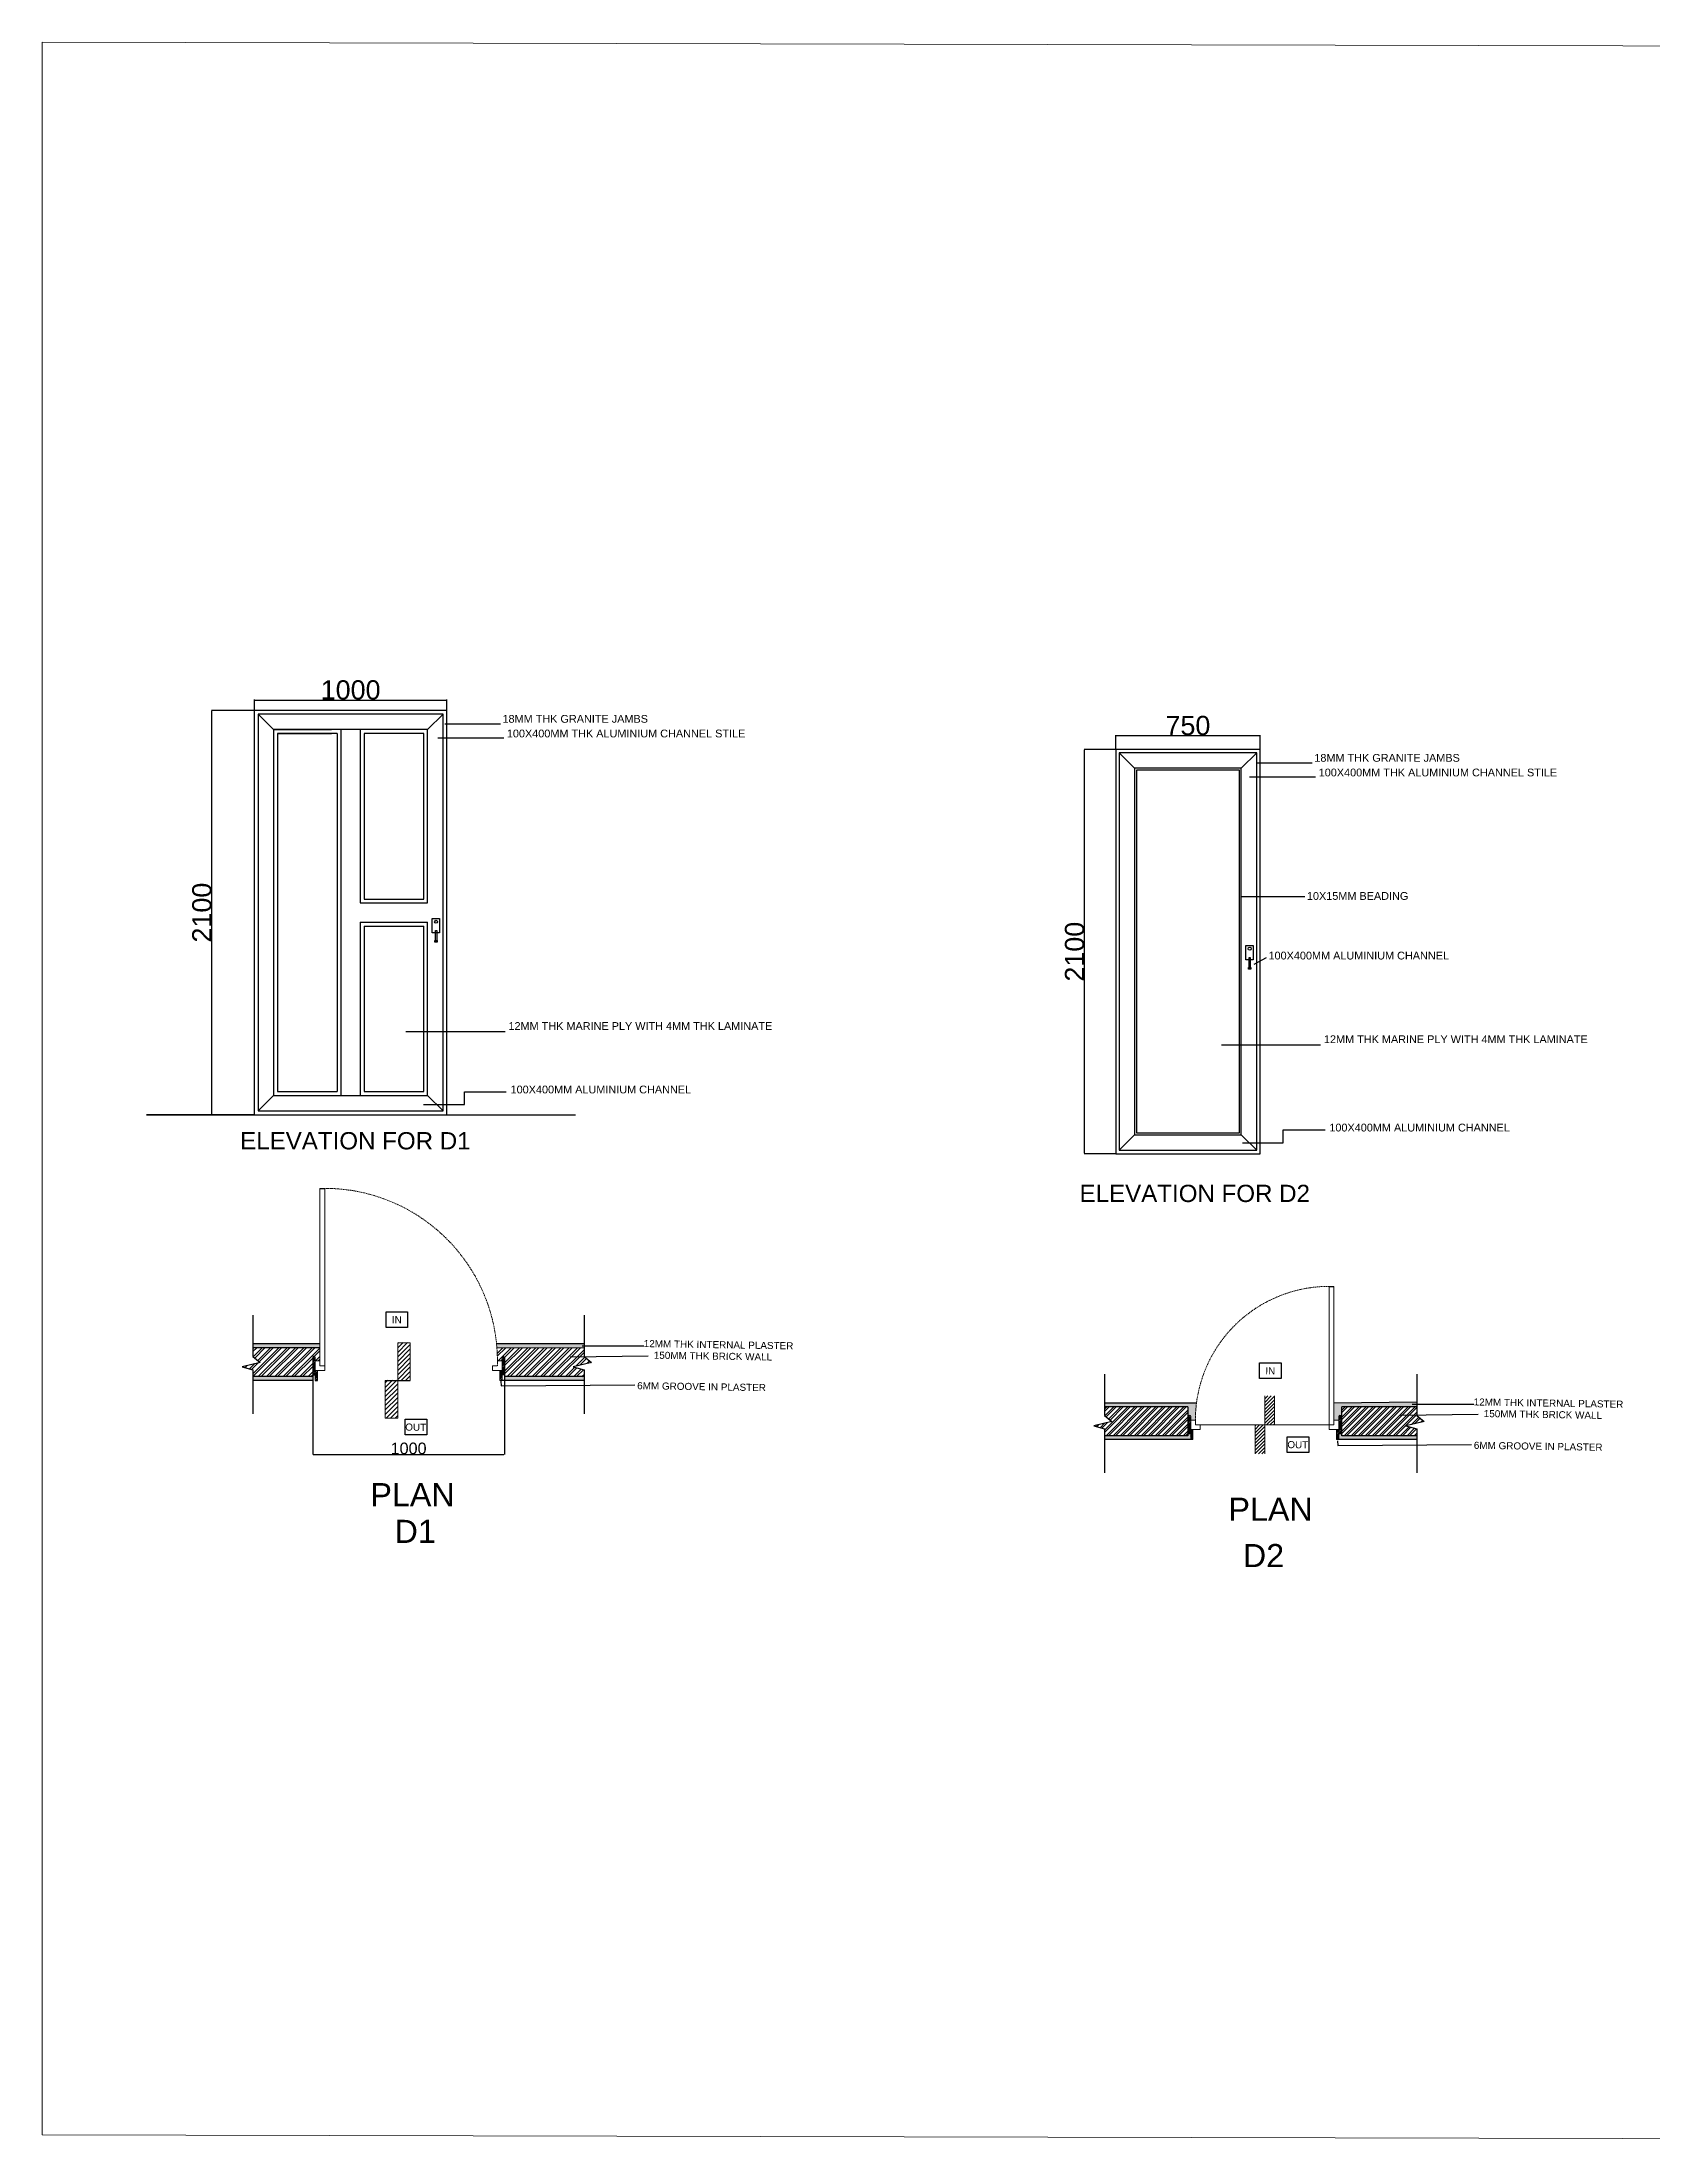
# Model space of a CAD drawing. Header units: millimetres. Extents: x -1932176 to 78768, y -1967 to 1266654.
# Drawn here: x -253429 to -245063, y 431107 to 442014 of the extents above; entities that cross this region are included whole.
import ezdxf

# ---------------------------------------------------------------- set-up
doc = ezdxf.new("R2010")
doc.units = ezdxf.units.MM
doc.linetypes.add('DASHED2', pattern=[9.525, 6.35, -3.175])
for name, color, linetype, lineweight in [('DOOR', 7, 'Continuous', 20), ('LEVEL', 252, 'Continuous', 13), ('SHEET', 7, 'Continuous', 13)]:
    doc.layers.add(name, color=color, linetype=linetype, lineweight=lineweight)
doc.styles.get("Standard").update_dxf_attribs({"font": 'arial.ttf'})
doc.dimstyles.new('ISO-25', dxfattribs={"dimtxt": 150, "dimasz": 2.5, "dimexe": 1.25, "dimexo": 0.625, "dimtad": 1, "dimtxsty": 'Standard', "dimcen": 2.5, "dimadec": 0, "dimazin": 0, "dimtfac": 1, "dimtmove": 0, "dimatfit": 3, "dimfxl": 1, "dimarcsym": 0})

# ---------------------------------------------------------------- blocks, each defined once
blk = doc.blocks.new('*D539')
at = {"color": 0, "lineweight": -2, "ltscale": 30, "transparency": 16777216}
for p, q in [((-252022, 435061), (-252022, 434677)), ((-251027, 435061), (-251027, 434677)), ((-252020, 434678), (-251030, 434678))]:
    blk.add_line(p, q, dxfattribs=at)
at = {"color": 0, "ltscale": 30, "transparency": 16777216}
for points in [[(-252020, 434678), (-252020, 434677), (-252022, 434678)], [(-251030, 434678), (-251030, 434677), (-251027, 434678)]]:
    blk.add_solid(points, dxfattribs=at)
at = {"layer": 'Defpoints', "color": 0, "ltscale": 30, "transparency": 16777216}
for p in [(-252022, 435062), (-251027, 435062), (-251027, 434678)]:
    blk.add_point(p, dxfattribs=at)
at = {"color": 0, "ltscale": 30, "transparency": 16777216, "insert": (-251525, 434709), "char_height": 60, "attachment_point": 5}
blk.add_mtext('1000', dxfattribs=at)
blk = doc.blocks.new('*D540')
at = {"color": 0, "lineweight": -2, "ltscale": 30, "transparency": 16777216}
for p, q in [((-247853, 438339), (-248016, 438339)), ((-248015, 436242), (-248015, 438337)), ((-247853, 436239), (-248016, 436239))]:
    blk.add_line(p, q, dxfattribs=at)
at = {"color": 0, "ltscale": 30, "transparency": 16777216}
for points in [[(-248015, 438337), (-248014, 438337), (-248015, 438339)], [(-248015, 436242), (-248014, 436242), (-248015, 436239)]]:
    blk.add_solid(points, dxfattribs=at)
at = {"layer": 'Defpoints', "color": 0, "ltscale": 30, "transparency": 16777216}
for p in [(-248015, 438339), (-247853, 438339), (-247853, 436239)]:
    blk.add_point(p, dxfattribs=at)
at = {"color": 0, "ltscale": 30, "transparency": 16777216, "insert": (-248066, 437289), "char_height": 100, "attachment_point": 5, "rotation": 90}
blk.add_mtext('2100', dxfattribs=at)
blk = doc.blocks.new('*D541')
at = {"color": 0, "lineweight": -2, "ltscale": 30, "transparency": 16777216}
for p, q in [((-252327, 438542), (-252548, 438542)), ((-252546, 436445), (-252546, 438540)), ((-252327, 436442), (-252548, 436442))]:
    blk.add_line(p, q, dxfattribs=at)
at = {"color": 0, "ltscale": 30, "transparency": 16777216}
for points in [[(-252547, 438540), (-252546, 438540), (-252546, 438542)], [(-252547, 436445), (-252546, 436445), (-252546, 436442)]]:
    blk.add_solid(points, dxfattribs=at)
at = {"layer": 'Defpoints', "color": 0, "ltscale": 30, "transparency": 16777216}
for p in [(-252546, 438542), (-252326, 438542), (-252326, 436442)]:
    blk.add_point(p, dxfattribs=at)
at = {"color": 0, "ltscale": 30, "transparency": 16777216, "insert": (-252598, 437492), "char_height": 100, "attachment_point": 5, "rotation": 90}
blk.add_mtext('2100', dxfattribs=at)
blk = doc.blocks.new('*D542')
at = {"color": 0, "lineweight": -2, "ltscale": 30, "transparency": 16777216}
for p, q in [((-252326, 438543), (-252326, 438598)), ((-252324, 438596), (-251329, 438596)), ((-251326, 438543), (-251326, 438598))]:
    blk.add_line(p, q, dxfattribs=at)
at = {"color": 0, "ltscale": 30, "transparency": 16777216}
for points in [[(-252324, 438597), (-252324, 438596), (-252326, 438596)], [(-251329, 438597), (-251329, 438596), (-251326, 438596)]]:
    blk.add_solid(points, dxfattribs=at)
at = {"layer": 'Defpoints', "color": 0, "ltscale": 30, "transparency": 16777216}
for p in [(-251326, 438596), (-252326, 438542), (-251326, 438542)]:
    blk.add_point(p, dxfattribs=at)
at = {"color": 0, "ltscale": 30, "transparency": 16777216, "insert": (-251826, 438648), "char_height": 100, "attachment_point": 5}
blk.add_mtext('1000', dxfattribs=at)
blk = doc.blocks.new('*D543')
at = {"color": 0, "lineweight": -2, "ltscale": 30, "transparency": 16777216}
for p, q in [((-247853, 438340), (-247853, 438413)), ((-247850, 438411), (-247105, 438411)), ((-247103, 438340), (-247103, 438413))]:
    blk.add_line(p, q, dxfattribs=at)
at = {"color": 0, "ltscale": 30, "transparency": 16777216}
for points in [[(-247850, 438412), (-247850, 438411), (-247853, 438411)], [(-247105, 438412), (-247105, 438411), (-247103, 438411)]]:
    blk.add_solid(points, dxfattribs=at)
at = {"layer": 'Defpoints', "color": 0, "ltscale": 30, "transparency": 16777216}
for p in [(-247853, 438339), (-247103, 438411), (-247103, 438339)]:
    blk.add_point(p, dxfattribs=at)
at = {"color": 0, "ltscale": 30, "transparency": 16777216, "insert": (-247478, 438463), "char_height": 100, "attachment_point": 5}
blk.add_mtext('750', dxfattribs=at)

msp = doc.modelspace()

# ---------------------------------------------------------------- hatches: boundary and pattern name
at = {"ltscale": 30}
h = msp.add_hatch(dxfattribs=at)
h.set_pattern_fill('ANSI32', color=252, scale=3.2)
h.set_pattern_definition([(45, (-643129.38, -441.807), (-21.5526147, 21.5526147), []), (45, (-643115.012, -441.807), (-21.5526147, 21.5526147), [])])
h.paths.add_polyline_path([(-252022.40602, 435183.03038, -1), (-252010.40602, 435183.03038), (-252010.40602, 435163.83165), (-251985.40602, 435163.83165), (-251985.40602, 435231.96978), (-252333.89683, 435231.96978), (-252333.89683, 435186.81322), (-252295.53613, 435155.57212), (-252390.0165, 435132.97122), (-252333.89683, 435117.0187), (-252333.89683, 435081.96978), (-252022.48843, 435081.96978)])
h.paths.add_polyline_path([(-250575.66881, 435155.57212), (-250614.02951, 435186.81322), (-250614.02951, 435231.96978), (-251066.31012, 435229.88023, -0.0184361486), (-251063.83153, 435163.83165), (-251039.22142, 435163.83165), (-251039.22142, 435183.03038), (-251027.22142, 435183.03038), (-251027.22142, 435092.0577), (-251027.26144, 435081.96978), (-250614.02951, 435081.96978), (-250614.02951, 435117.0187), (-250670.14917, 435132.97122)])
h = msp.add_hatch(dxfattribs=at)
h.set_pattern_fill('AR-SAND', color=252, scale=0.34)
h.set_pattern_definition([(37.5, (-643129.38, -441.807), (-0.54401064, 16.64005007), [0, -13.12672, 0, -14.6812, 0, -14.0335]), (7.5, (-643129.38, -441.807), (15.2837916, 24.3720534), [0, -7.08152, 0, -11.83132, 0, -4.5339]), (327.5, (-643140.002, -441.807), (26.8937406, 0.04886428), [0, -4.318, 0, -15.5448, 0, -20.2946]), (317.5, (-643140.002, -441.807), (25.9609194, 7.579597), [0, -2.159, 0, -10.19048, 0, -11.6586])])
h.paths.add_polyline_path([(-250614.02951, 435251.96978), (-251068.23105, 435251.96978, -0.006182911), (-251066.31012, 435229.88023), (-250614.02951, 435231.96978)])
h.paths.add_polyline_path([(-250614.02951, 435081.96978), (-251027.34078, 435081.96978), (-251027.34078, 435061.96978), (-250614.02951, 435061.96978)])
h.paths.add_polyline_path([(-252022.48843, 435081.96978), (-252333.89683, 435081.96978), (-252333.89683, 435061.96978), (-252022.48843, 435061.96978)])
h.paths.add_polyline_path([(-251985.40602, 435251.96978), (-252333.89683, 435251.96978), (-252333.89683, 435231.96978), (-251985.40602, 435231.96978)])
h = msp.add_hatch()
h.set_pattern_fill('ANSI31', color=256, scale=2, angle=180)
h.set_pattern_definition([(225, (-51077.23, 511374.955), (4.49012806, -4.49012806), [])])
h.paths.add_polyline_path([(-251038.99081, 435182.81621, -1), (-251026.99081, 435182.81621), (-251026.99081, 435091.84353), (-251038.99081, 435091.84353)])
h.paths.add_polyline_path([(-251050.99081, 435113.61748), (-251038.99081, 435113.61748), (-251038.99081, 435091.84353), (-251038.99081, 435061.75561), (-251050.99081, 435061.75561)])
h.paths.add_polyline_path([(-252022.23272, 435182.81621, -1), (-252010.23272, 435182.81621), (-252010.23272, 435091.84353), (-252022.23272, 435091.84353)])
h.paths.add_polyline_path([(-252010.23272, 435113.61748), (-251998.23272, 435113.61748), (-251998.23272, 435061.75561), (-252010.23272, 435061.75561)])
h = msp.add_hatch(dxfattribs=at)
h.set_pattern_fill('AR-SAND', color=252, scale=0.34)
h.set_pattern_definition([(37.5, (-642427.188, -810.68), (-0.54401064, 16.64005007), [0, -13.12672, 0, -14.6812, 0, -14.0335]), (7.5, (-642427.188, -810.68), (15.2837916, 24.3720534), [0, -7.08152, 0, -11.83132, 0, -4.5339]), (327.5, (-642437.81, -810.68), (26.8937406, 0.04886428), [0, -4.318, 0, -15.5448, 0, -20.2946]), (317.5, (-642437.81, -810.68), (25.9609194, 7.579597), [0, -2.159, 0, -10.19048, 0, -11.6586])])
h.paths.add_polyline_path([(-247433.43348, 434944.92333), (-247910.9735, 434944.92333), (-247910.9735, 434924.92333), (-247479.18024, 434924.92333), (-247479.18024, 434774.92333), (-247910.9735, 434774.92333), (-247910.9735, 434754.92333), (-247463.66641, 434754.92333), (-247463.66641, 434785.01124), (-247475.66641, 434785.01124), (-247475.66641, 434875.98392, -1), (-247463.66641, 434875.98392), (-247463.66641, 434856.78519), (-247439.10188, 434856.78519, -0.0318291643)])
h.paths.add_polyline_path([(-246289.44492, 434950.06617), (-246719.69407, 434944.92333), (-246719.69407, 434856.78519), (-246694.64803, 434856.78519), (-246694.64803, 434875.86928, -1), (-246682.64803, 434875.86928), (-246682.64803, 434784.8966), (-246694.64803, 434784.8966), (-246694.64803, 434754.81199), (-246289.44492, 434754.92333), (-246289.44492, 434774.92333), (-246679.18024, 434774.92333), (-246679.18024, 434924.92333), (-246289.44492, 434924.92333)])
h = msp.add_hatch(dxfattribs=at)
h.set_pattern_fill('ANSI32', color=252, scale=2.7)
h.set_pattern_definition([(45, (-642427.188, -810.68), (-18.1850186, 18.1850186), []), (45, (-642415.065, -810.68), (-18.1850186, 18.1850186), [])])
h.paths.add_polyline_path([(-247479.18024, 434924.92333), (-247910.9735, 434924.92333), (-247910.9735, 434880.25456), (-247872.6128, 434849.01346), (-247967.09317, 434826.41256), (-247910.9735, 434810.46004), (-247910.9735, 434774.92333), (-247479.18024, 434774.92333)])
h.paths.add_polyline_path([(-246251.08422, 434849.02785), (-246289.44492, 434880.26895), (-246289.44492, 434924.92333), (-246679.18024, 434924.92333), (-246679.18024, 434774.92333), (-246289.44492, 434774.92333), (-246289.44492, 434810.47443), (-246345.56459, 434826.42695)])
h = msp.add_hatch()
h.set_pattern_fill('ANSI31', color=256, scale=2)
h.set_pattern_definition([(45, (-449959.2065, 358462.285), (-4.49012806, 4.49012806), [])])
h.paths.add_polyline_path([(-247463.66641, 434875.98392, 1), (-247475.66641, 434875.98392), (-247475.66641, 434785.01124), (-247463.66641, 434785.01124)])
h.paths.add_polyline_path([(-247451.66641, 434806.78519), (-247463.66641, 434806.78519), (-247463.66641, 434785.01124), (-247463.66641, 434754.92333), (-247451.66641, 434754.92333)])
h.paths.add_polyline_path([(-246682.69407, 434875.98392, 1), (-246694.69407, 434875.98392), (-246694.69407, 434785.01124), (-246682.69407, 434785.01124)])
h.paths.add_polyline_path([(-246694.69407, 434806.78519), (-246706.69407, 434806.78519), (-246706.69407, 434754.92333), (-246694.69407, 434754.92333)])
at = {"layer": 'LEVEL'}
h = msp.add_hatch(dxfattribs=at)
h.set_pattern_fill('ANSI31', color=256, scale=5.2)
h.set_pattern_definition([(45, (-585892.123, 342345.796), (-11.67433296, 11.67433296), [])])
h.paths.add_polyline_path([(-251646.68056, 434868.95749), (-251581.68056, 434868.95749), (-251581.68056, 435063.95749), (-251646.68056, 435063.95749)])
h.paths.add_polyline_path([(-251581.68056, 435063.95749), (-251516.68056, 435063.95749), (-251516.68056, 435258.95749), (-251581.68056, 435258.95749)])
h = msp.add_hatch(dxfattribs=at)
h.set_pattern_fill('ANSI31', color=256, scale=4)
h.set_pattern_definition([(45, (-505221.963, 366719.792), (-8.9802561, 8.9802561), [])])
h.paths.add_polyline_path([(-247029.18024, 434981.78519), (-247079.18024, 434981.78519), (-247079.18024, 434831.78519), (-247029.18024, 434831.78519)])
h.paths.add_polyline_path([(-247079.18024, 434831.78519), (-247129.18024, 434831.78519), (-247129.18024, 434681.78519), (-247079.18024, 434681.78519)])

# ---------------------------------------------------------------- linework, layer by layer
at = {"ltscale": 30}
for p, q in [((-252226.16109, 438442.16637), (-252306.16109, 438522.16637)), ((-252226.16109, 438442.16637), (-251926.16109, 438442.16637)), ((-251876.16109, 438442.16637), (-251876.16109, 436542.16637)), ((-251776.16109, 438442.16637), (-251776.16109, 437542.16637)), ((-251426.16109, 438442.16637), (-251726.16109, 438442.16637)), ((-251426.16109, 438442.16637), (-251346.16109, 438522.16637)), ((-252206.16109, 438422.16637), (-251926.16109, 438422.16637)), ((-251896.16109, 438422.16637), (-251896.16109, 436562.16637)), ((-251756.16109, 438422.16637), (-251756.16109, 437562.16637)), ((-251776.16109, 437542.16637), (-251426.16109, 437542.16637)), ((-251756.16109, 437562.16637), (-251446.16109, 437562.16637)), ((-251776.16109, 437442.16637), (-251776.16109, 436542.16637)), ((-251776.16109, 437442.16637), (-251426.16109, 437442.16637)), ((-251756.16109, 437422.16637), (-251756.16109, 436562.16637)), ((-251756.16109, 437422.16637), (-251446.16109, 437422.16637)), ((-251326.16109, 436442.16637), (-251326.16109, 437342.16637)), ((-252226.16109, 436542.16637), (-252306.16109, 436462.16637)), ((-251426.16109, 436542.16637), (-251346.16109, 436462.16637)), ((-252326.16109, 436442.16637), (-252886.812, 436442.16637)), ((-252886.812, 436442.16637), (-250658.36523, 436442.16637)), ((-247195.32789, 436297.09143), (-246983.43521, 436297.09143)), ((-246983.43521, 436297.09143), (-246983.43521, 436363.83975)), ((-251985.40602, 436059.83165), (-251960.40602, 436059.83165)), ((-246744.69407, 435550.78519), (-246719.69407, 435550.33503)), ((-252333.89683, 435401.32477), (-252333.89683, 435186.81322)), ((-250614.02951, 435401.32477), (-250614.02951, 435186.81322)), ((-252333.89683, 435186.81322), (-252295.53613, 435155.57212)), ((-251039.22142, 435183.03038), (-251027.22142, 435183.03038)), ((-250614.02951, 435186.81322), (-250575.66881, 435155.57212)), ((-252295.53613, 435155.57212), (-252390.0165, 435132.97122)), ((-252390.0165, 435132.97122), (-252333.89683, 435117.0187)), ((-252333.89683, 435117.0187), (-252333.89683, 434889.66022)), ((-252022.40602, 435092.0577), (-252010.40602, 435092.0577)), ((-252010.40602, 435061.96978), (-251998.40602, 435061.96978)), ((-250575.66881, 435155.57212), (-250670.14917, 435132.97122)), ((-250670.14917, 435132.97122), (-250614.02951, 435117.0187)), ((-250614.02951, 435117.0187), (-250614.02951, 434889.66022)), ((-247910.9735, 435094.7661), (-247910.9735, 434880.25456)), ((-246289.44492, 435094.7805), (-246289.44492, 434880.26895)), ((-247872.6128, 434849.01346), (-247967.09317, 434826.41256)), ((-247910.9735, 434880.25456), (-247872.6128, 434849.01346)), ((-246251.08422, 434849.02785), (-246345.56459, 434826.42695)), ((-246289.44492, 434880.26895), (-246251.08422, 434849.02785)), ((-247967.09317, 434826.41256), (-247910.9735, 434810.46004)), ((-247910.9735, 434810.46004), (-247910.9735, 434583.10155)), ((-246345.56459, 434826.42695), (-246289.44492, 434810.47443)), ((-246289.44492, 434810.47443), (-246289.44492, 434583.11595))]:
    msp.add_line(p, q, dxfattribs=at)
at = {"color": 252, "ltscale": 30}
for p, q in [((-251337.12609, 438472.81628), (-251047.8381, 438472.81628)), ((-251373.56472, 438400.00434), (-251030.73406, 438400.00434)), ((-247754.64701, 438241.43493), (-247834.64701, 438321.43493)), ((-247200.64701, 438241.43493), (-247120.64701, 438321.43493)), ((-247121.27575, 438270.26836), (-246831.98776, 438270.26836)), ((-247157.71438, 438197.45643), (-246814.88371, 438197.45643)), ((-247204.92875, 437575.40534), (-246870.55993, 437575.40534)), ((-247133.58439, 437223.75899), (-247069.54865, 437259.30219)), ((-247102.64701, 436339.43493), (-247102.64701, 437281.95347)), ((-251538.7535, 436874.42459), (-251023.34952, 436874.42459)), ((-247304.06954, 436805.82313), (-246788.66556, 436805.82313)), ((-251447.13013, 436494.91261), (-251235.23745, 436494.91261)), ((-251235.23745, 436494.91261), (-251235.23745, 436561.66093)), ((-251235.23745, 436561.66093), (-251017.62602, 436561.66093)), ((-247754.64701, 436337.43493), (-247834.64701, 436257.43493)), ((-247200.64701, 436337.43493), (-247120.64701, 436257.43493)), ((-247102.64701, 436239.43493), (-247102.64701, 436339.43493)), ((-246983.43521, 436363.83975), (-246765.82378, 436363.83975)), ((-250686.06623, 435184.56529), (-250281.3075, 435190.66551)), ((-250623.68731, 435241.72401), (-250302.77772, 435241.72401)), ((-251646.68056, 435061.96978), (-251516.68056, 435061.96978)), ((-251045.18043, 435058.13329), (-251044.83398, 435034.17032)), ((-251044.83398, 435034.17032), (-250349.97045, 435039.22273)), ((-246679.18024, 434774.92333), (-246679.18024, 434924.92333)), ((-246376.18903, 434881.3452), (-245971.4303, 434887.44543)), ((-246313.81011, 434938.50393), (-245992.90052, 434938.50393)), ((-246700.60632, 434748.49513), (-246700.25987, 434724.53217)), ((-246700.25987, 434724.53217), (-246005.39634, 434729.58458)), ((-246682.64803, 434784.8966), (-246694.64803, 434784.8966))]:
    msp.add_line(p, q, dxfattribs=at)
at = {"linetype": 'ByBlock', "transparency": 33554687}
for p, q in [((-251985.40602, 435251.96978), (-252333.89683, 435251.96978)), ((-251985.40602, 435231.96978), (-252333.89683, 435231.96978)), ((-250614.02951, 435251.96978), (-251068.23105, 435251.96978)), ((-250614.02951, 435231.96978), (-251066.31012, 435229.88023)), ((-252022.48843, 435081.96978), (-252333.89683, 435081.96978)), ((-252022.48843, 435061.96978), (-252333.89683, 435061.96978)), ((-250614.02951, 435061.96978), (-251039.22142, 435061.96978)), ((-250614.02951, 435081.96978), (-251027.34078, 435081.96978)), ((-246289.44492, 434950.06617), (-246719.69407, 434944.92333)), ((-247433.43348, 434944.92333), (-247910.9735, 434944.92333)), ((-247479.18024, 434924.92333), (-247910.9735, 434924.92333)), ((-246289.44492, 434924.92333), (-246679.18024, 434924.92333)), ((-247479.18024, 434774.92333), (-247910.9735, 434774.92333)), ((-247463.66641, 434754.92333), (-247910.9735, 434754.92333)), ((-246289.44492, 434754.92333), (-246706.64803, 434754.80869)), ((-246289.44492, 434774.92333), (-246679.18024, 434774.92333))]:
    msp.add_line(p, q, dxfattribs=at)
for p, q in [((-252022.48843, 435181.96978), (-252022.48843, 435061.96978)), ((-251027.34078, 435181.96978), (-251027.34078, 435061.96978)), ((-247479.18024, 434924.92333), (-247479.18024, 434774.92333))]:
    msp.add_line(p, q)
at = {"ltscale": 30}
for points in [[(-251326.16109, 436442.16637), (-251326.16109, 438542.16637), (-252326.16109, 438542.16637), (-252326.16109, 436442.16637)], [(-251346.16109, 436462.16637), (-251346.16109, 438522.16637), (-252306.16109, 438522.16637), (-252306.16109, 436462.16637)], [(-247102.64701, 436239.43493), (-247102.64701, 438339.43493), (-247852.64701, 438339.43493), (-247852.64701, 436239.43493)], [(-247120.64701, 436257.43493), (-247120.64701, 438321.43493), (-247834.64701, 438321.43493), (-247834.64701, 436257.43493)], [(-247200.64701, 436337.43493), (-247200.64701, 438241.43493), (-247754.64701, 438241.43493), (-247754.64701, 436337.43493)], [(-247210.64701, 436347.43493), (-247210.64701, 438231.43493), (-247744.64701, 438231.43493), (-247744.64701, 436347.43493)], [(-251402.89882, 437461.1232), (-251363.74556, 437461.1232), (-251363.74556, 437386.51917), (-251402.89882, 437386.51917)], [(-251387.87821, 437347.0679), (-251376.61631, 437347.0679), (-251376.61631, 437338.65261), (-251387.87821, 437338.65261)], [(-251384.97375, 437399.29054), (-251378.98448, 437399.29054), (-251378.98448, 437341.43252), (-251384.97375, 437341.43252)], [(-247178.01978, 437321.5163), (-247138.86652, 437321.5163), (-247138.86652, 437246.91227), (-247178.01978, 437246.91227)], [(-247160.09471, 437259.68364), (-247154.10545, 437259.68364), (-247154.10545, 437201.82562), (-247160.09471, 437201.82562)], [(-247162.99917, 437207.461), (-247151.73727, 437207.461), (-247151.73727, 437199.04572), (-247162.99917, 437199.04572)]]:
    msp.add_lwpolyline(points, close=True, dxfattribs=at)
for points in [[(-251426.16109, 437542.16637), (-251426.16109, 438442.16637), (-252226.16109, 438442.16637), (-252226.16109, 436542.16637), (-251426.16109, 436542.16637), (-251426.16109, 437442.16637)], [(-251896.16109, 438422.16637), (-252206.16109, 438422.16637), (-252206.16109, 436562.16637), (-251896.16109, 436562.16637)], [(-251446.16109, 437562.16637), (-251446.16109, 438422.16637), (-251756.16109, 438422.16637)], [(-251756.16109, 436562.16637), (-251446.16109, 436562.16637), (-251446.16109, 437422.16637)]]:
    msp.add_lwpolyline(points, dxfattribs=at)
at = {"color": 252, "ltscale": 30}
for points in [[(-251642.20353, 435418.32987), (-251529.89775, 435418.32987), (-251529.89775, 435336.92992), (-251642.20353, 435336.92992)], [(-247106.16762, 435152.96149), (-246993.86184, 435152.96149), (-246993.86184, 435071.56154), (-247106.16762, 435071.56154)], [(-251542.47425, 434860.51349), (-251430.16847, 434860.51349), (-251430.16847, 434779.11354), (-251542.47425, 434779.11354)], [(-246961.90329, 434769.35792), (-246849.59752, 434769.35792), (-246849.59752, 434687.95797), (-246961.90329, 434687.95797)]]:
    msp.add_lwpolyline(points, close=True, dxfattribs=at)
at = {"ltscale": 30}
for centre in [(-251381.94115, 437444.1037), (-247157.06211, 437304.4968)]:
    msp.add_circle(centre, 7.78553, dxfattribs=at)
at = {"layer": 'DOOR'}
for p, q in [((-251985.40602, 435138.83165), (-251985.40602, 436059.83165)), ((-251960.40602, 436059.83165), (-251960.40602, 435138.83165)), ((-246744.69407, 435550.78519), (-246744.69407, 434831.78519)), ((-246719.69407, 434831.78519), (-246719.69407, 435550.78519)), ((-252022.40602, 435092.0577), (-252022.40602, 435183.03038)), ((-252010.40602, 435061.96978), (-252010.40602, 435183.03038)), ((-251039.22142, 435061.96978), (-251039.22142, 435183.03038)), ((-251027.22142, 435092.0577), (-251027.22142, 435183.03038)), ((-251985.40602, 435163.83165), (-252010.40602, 435163.83165)), ((-251960.40602, 435113.83165), (-252010.40602, 435113.83165)), ((-252010.40602, 435113.83165), (-251998.40602, 435113.83165)), ((-251998.40602, 435113.83165), (-251998.40602, 435061.96978)), ((-251985.40602, 435163.83165), (-251985.40602, 435138.83165)), ((-251960.40602, 435138.83165), (-251985.40602, 435138.83165)), ((-251960.40602, 435113.83165), (-251960.40602, 435138.83165)), ((-251089.22142, 435113.83165), (-251089.22142, 435138.83165)), ((-251089.22142, 435138.83165), (-251064.22142, 435138.83165)), ((-251089.22142, 435113.83165), (-251039.22142, 435113.83165)), ((-251064.22142, 435163.83165), (-251039.22142, 435163.83165)), ((-251039.22142, 435113.83165), (-251051.22142, 435113.83165)), ((-251051.22142, 435113.83165), (-251051.22142, 435061.96978)), ((-251039.22142, 435061.96978), (-251051.22142, 435061.96978)), ((-251039.22142, 435092.0577), (-251027.22142, 435092.0577)), ((-247475.66641, 434785.01124), (-247475.66641, 434875.98392)), ((-247463.66641, 434754.92333), (-247463.66641, 434875.98392)), ((-247438.66641, 434856.78519), (-247463.66641, 434856.78519)), ((-247438.66641, 434856.78519), (-247438.66641, 434831.78519)), ((-246719.69407, 434856.78519), (-246694.69407, 434856.78519)), ((-246719.69407, 434856.78519), (-246719.69407, 434831.78519)), ((-246694.64803, 434754.80869), (-246694.64803, 434875.86928)), ((-246682.64803, 434784.8966), (-246682.64803, 434875.86928)), ((-247463.66641, 434785.01124), (-247475.66641, 434785.01124)), ((-247413.66641, 434806.78519), (-247463.66641, 434806.78519)), ((-247463.66641, 434806.78519), (-247451.66641, 434806.78519)), ((-247463.66641, 434754.92333), (-247451.66641, 434754.92333)), ((-247451.66641, 434806.78519), (-247451.66641, 434754.92333)), ((-247413.66641, 434831.78519), (-247438.66641, 434831.78519)), ((-247413.66641, 434806.78519), (-247413.66641, 434831.78519)), ((-246744.69407, 434806.78519), (-246744.69407, 434831.78519)), ((-246744.69407, 434831.78519), (-246719.69407, 434831.78519)), ((-246744.69407, 434806.78519), (-246694.69407, 434806.78519)), ((-246694.69407, 434806.78519), (-246706.69407, 434806.78519)), ((-246706.64803, 434806.67055), (-246706.64803, 434754.80869))]:
    msp.add_line(p, q, dxfattribs=at)
at = {"layer": 'DOOR', "linetype": 'DASHED2'}
for centre, radius, start, end in [((-251960.40602, 435163.25698), 896.57467, 358.438901672, 90), ((-246744.69407, 434856.37726), 694.40794, 90, 182.029522054)]:
    msp.add_arc(centre, radius, start, end, dxfattribs=at)
at = {"layer": 'DOOR'}
for centre in [(-252016.40602, 435183.03038), (-247469.66641, 434875.98392), (-246688.64803, 434875.86928)]:
    msp.add_arc(centre, 6, 0, 180, dxfattribs=at)
at = {"layer": 'LEVEL'}
for p, q in [((-251581.68056, 435061.96978), (-251581.68056, 435256.96978)), ((-251516.68056, 435256.96978), (-251581.68056, 435256.96978)), ((-251516.68056, 435256.96978), (-251516.68056, 435061.96978)), ((-251646.68056, 434866.96978), (-251646.68056, 435061.96978)), ((-251581.68056, 435061.96978), (-251581.68056, 434866.96978)), ((-247079.18024, 434831.78519), (-247079.18024, 434981.78519)), ((-247029.18024, 434981.78519), (-247029.18024, 434831.78519)), ((-251581.68056, 434866.96978), (-251646.68056, 434866.96978)), ((-247413.66641, 434831.78519), (-246744.69407, 434831.78519)), ((-247129.18024, 434681.78519), (-247129.18024, 434831.78519)), ((-247079.18024, 434831.78519), (-247079.18024, 434681.78519))]:
    msp.add_line(p, q, dxfattribs=at)
at = {"layer": 'SHEET'}
msp.add_lwpolyline([(-253428.66046, 442013.51802), (-237758.42082, 441976.92216), (-237758.42082, 431107.14007), (-253428.66046, 431143.73593)], close=True, dxfattribs=at)

# ---------------------------------------------------------------- texts
at = {"color": 252, "ltscale": 30}
for s, p in [('18MM THK GRANITE JAMBS', (-251037.38774, 438478.0954)), ('100X400MM THK ALUMINIUM CHANNEL STILE', (-251014.74529, 438402.01775)), ('18MM THK GRANITE JAMBS', (-246821.5374, 438275.54748)), ('100X400MM THK ALUMINIUM CHANNEL STILE', (-246798.89495, 438199.46983)), ('10X15MM BEADING', (-246860.08584, 437558.20051)), ('100X400MM ALUMINIUM CHANNEL', (-247059.58711, 437248.6126)), ('12MM THK MARINE PLY WITH 4MM THK LAMINATE', (-251006.32616, 436882.81468)), ('12MM THK MARINE PLY WITH 4MM THK LAMINATE', (-246771.64219, 436814.21323)), ('100X400MM ALUMINIUM CHANNEL', (-250995.37748, 436553.1053)), ('100X400MM ALUMINIUM CHANNEL', (-246743.57524, 436355.28412))]:
    msp.add_text(s, height=40.3904977, dxfattribs=at).set_placement(p)
at = {"ltscale": 30}
for s, p in [('ELEVATION FOR D1', (-252399.70278, 436262.33078)), ('ELEVATION FOR D2', (-248040.72264, 435988.89617))]:
    msp.add_text(s, height=89.6317107, dxfattribs=at).set_placement(p)
at = {"color": 252, "ltscale": 30}
for s, height, p in [('IN', 36.807851, (-251612.20976, 435359.80252)), ('12MM THK INTERNAL PLASTER', 36.8078512, (-250304.07334, 435235.68198)), ('150MM THK BRICK WALL', 36.8078512, (-250251.81205, 435175.26537)), ('IN', 36.807851, (-247076.17385, 435094.43413)), ('6MM GROOVE IN PLASTER', 36.8078512, (-250338.12481, 435017.03207)), ('12MM THK INTERNAL PLASTER', 36.8078512, (-245994.19614, 434932.4619)), ('OUT', 36.807851, (-251542.47425, 434801.98614)), ('150MM THK BRICK WALL', 36.8078512, (-245941.93485, 434872.04529)), ('OUT', 36.807851, (-246961.90329, 434710.83056)), ('6MM GROOVE IN PLASTER', 36.8078512, (-245993.5507, 434707.39392))]:
    msp.add_text(s, height=height, rotation=359.104102409, dxfattribs=at).set_placement(p)
at = {"color": 252, "transparency": 16777216, "char_height": 120, "attachment_point": 1}
for s, width, insert in [('PLAN', 74.86437, (-251723.42906, 434528.9911)), ('PLAN', 74.86437, (-247267.51258, 434453.25726)), ('D1', 74.86437, (-251597.8678, 434338.44364)), ('D2', 84.3330058, (-247192.64821, 434212.76613))]:
    msp.add_mtext_dynamic_manual_height_columns(s, width=width, gutter_width=11139.68641, heights=[0], dxfattribs=dict(at, insert=insert))

# ---------------------------------------------------------------- dimensions: what is measured, and where the dimension line sits
at = {"color": 252, "ltscale": 30}
for base, p1, p2, picture, middle in [((-251326.16109, 438596.34664), (-252326.16109, 438542.16637), (-251326.16109, 438542.16637), '*D542', (-251826.16109, 438648.02894)), ((-247102.64701, 438411.30043), (-247852.64701, 438339.43493), (-247102.64701, 438339.43493), '*D543', (-247477.64701, 438462.98273))]:
    dim = msp.add_linear_dim(base=base, p1=p1, p2=p2, dimstyle='ISO-25', override={"dimtxt": 100}, dxfattribs=at)
    dim.commit()
    dim.dimension.update_dxf_attribs({"geometry": picture, "text_midpoint": middle})
for base, p1, p2, picture, middle in [((-252546.42545, 438542.16637), (-252326.16109, 436442.16637), (-252326.16109, 438542.16637), '*D541', (-252598.10775, 437492.16637)), ((-248014.77471, 438339.43493), (-247852.64701, 436239.43493), (-247852.64701, 438339.43493), '*D540', (-248066.45701, 437289.43493))]:
    dim = msp.add_linear_dim(base=base, p1=p1, p2=p2, angle=90, dimstyle='ISO-25', override={"dimtxt": 100}, dxfattribs=at)
    dim.commit()
    dim.dimension.update_dxf_attribs({"geometry": picture, "text_midpoint": middle})
dim = msp.add_linear_dim(base=(-251027.34078, 434677.91239), p1=(-252022.48843, 435061.96978), p2=(-251027.34078, 435061.96978), text='1000', dimstyle='ISO-25', override={"dimtxt": 60}, dxfattribs=at)
dim.commit()
dim.dimension.update_dxf_attribs({"geometry": '*D539', "text_midpoint": (-251524.91461, 434709.17177)})

doc.saveas('drawing.dxf')
